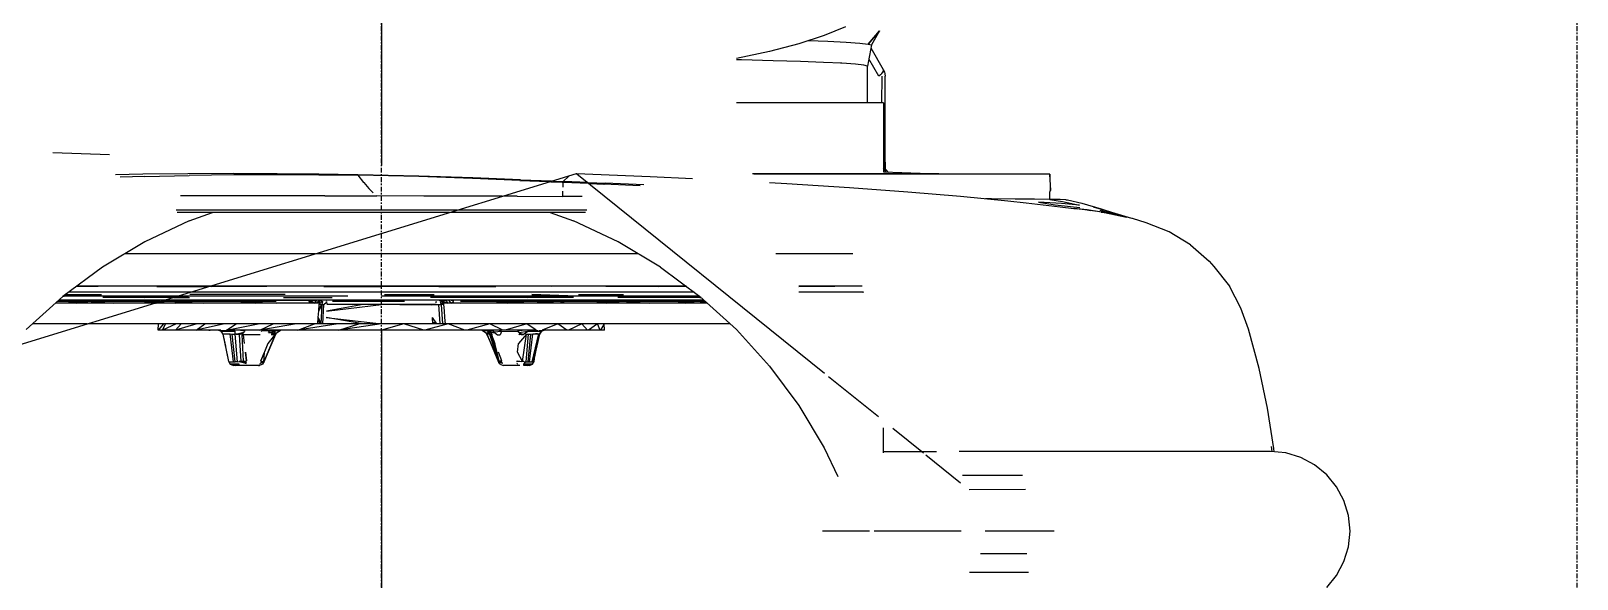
# Model space of a CAD drawing. Header units: millimetres. Extents: x -57554 to 16546, y 2142 to 98430.
# Drawn here: x -45889 to -44920, y 23319 to 23663 of the extents above; entities that cross this region are included whole.
import ezdxf

# ---------------------------------------------------------------- set-up
doc = ezdxf.new("R2010")
doc.units = ezdxf.units.MM
doc.linetypes.add('DXK_LINE_DOT3', pattern=[5.9187, 2.979, -0.9799, 0.9799, -0.9799])

msp = doc.modelspace()

# ---------------------------------------------------------------- linework, layer by layer
at = {"color": 1, "linetype": 'DXK_LINE_DOT3'}
for p, q in [((-45669.52, 20224.55), (-45669.52, 32724.55)), ((-44919.52, 20224.55), (-44919.52, 32724.55))]:
    msp.add_line(p, q, dxfattribs=at)
at = {"color": 2, "linetype": 'Continuous'}
for p, q in [((-45669.52, 23668.3), (-45669.52, 23578.9)), ((-45378.49, 23665.99), (-45391.71, 23660.54)), ((-45407.6, 23655.37), (-45426.02, 23650.52)), ((-45391.71, 23660.54), (-45407.6, 23655.37)), ((-45401.52, 23657.34), (-45389.5, 23656.89)), ((-45389.5, 23656.89), (-45377.95, 23656.33)), ((-45377.95, 23656.33), (-45369.47, 23655.75)), ((-45369.47, 23655.75), (-45364.15, 23655.17)), ((-45362.03, 23654.6), (-45364.58, 23641.37)), ((-45357.01, 23663.41), (-45364.15, 23655.17)), ((-45364.15, 23655.17), (-45357.02, 23663.41)), ((-45364.15, 23655.17), (-45362.03, 23654.6)), ((-45357.02, 23663.39), (-45362.03, 23654.6)), ((-45426.02, 23650.52), (-45446.78, 23646.05)), ((-45443.6, 23645.21), (-45446.78, 23645.27)), ((-45423.88, 23644.72), (-45443.6, 23645.21)), ((-45357.52, 23635.09), (-45363.72, 23645.83)), ((-45354.59, 23639.09), (-45362.41, 23652.63)), ((-45406.72, 23644.21), (-45423.88, 23644.72)), ((-45392.28, 23643.66), (-45406.72, 23644.21)), ((-45380.74, 23643.1), (-45392.28, 23643.66)), ((-45380.74, 23643.1), (-45381.5, 23643.14)), ((-45372.22, 23642.53), (-45380.74, 23643.1)), ((-45366.81, 23641.95), (-45372.22, 23642.53)), ((-45366.81, 23641.95), (-45367.04, 23641.97)), ((-45364.58, 23641.37), (-45366.81, 23641.95)), ((-45364.56, 23618.3), (-45364.58, 23641.37)), ((-45356.51, 23635.92), (-45357.52, 23635.09)), ((-45356.51, 23635.92), (-45355.69, 23636.71)), ((-45355.69, 23636.71), (-45355.06, 23637.45)), ((-45355.06, 23637.45), (-45354.66, 23638.11)), ((-45354.97, 23637.61), (-45355.06, 23637.45)), ((-45354.66, 23638.11), (-45354.97, 23637.61)), ((-45354.66, 23638.11), (-45354.5, 23638.66)), ((-45354.59, 23639.09), (-45354, 23637.83)), ((-45354.32, 23638.58), (-45354.59, 23639.09)), ((-45354.5, 23638.66), (-45354.59, 23639.09)), ((-45354.32, 23638.58), (-45354, 23637.83)), ((-45354, 23637.83), (-45354.32, 23638.58)), ((-45354, 23637.83), (-45353.64, 23636.48)), ((-45353.64, 23636.48), (-45353.52, 23635.09)), ((-45355.68, 23618.3), (-45355.39, 23635.09)), ((-45353.52, 23577.23), (-45353.52, 23635.09)), ((-45354.52, 23618.3), (-45446.78, 23618.3)), ((-45354.52, 23618.3), (-45354.52, 23574.97)), ((-45875.59, 23587.18), (-45840.16, 23585.86)), ((-45354.52, 23577.34), (-45354, 23577.3)), ((-45354, 23577.3), (-45354.52, 23577.34)), ((-45353.09, 23574.93), (-45354.52, 23577.22)), ((-45353.64, 23577.26), (-45354, 23577.3)), ((-45351.71, 23574.88), (-45353.64, 23577.26)), ((-45353.64, 23577.26), (-45353.52, 23577.23)), ((-45353.52, 23581.16), (-45353.52, 23580.86)), ((-45353.52, 23580.86), (-45353.52, 23580.55)), ((-45353.52, 23580.55), (-45353.52, 23577.23)), ((-45946.18, 23451.19), (-45547.17, 23574.05)), ((-45819.09, 23573.49), (-45836.35, 23573.2)), ((-45817.81, 23572.15), (-45833.28, 23571.7)), ((-45790.92, 23573.78), (-45819.09, 23573.49)), ((-45817.81, 23572.15), (-45790.07, 23572.73)), ((-45762.58, 23573.85), (-45790.92, 23573.78)), ((-45762.05, 23573.06), (-45790.07, 23572.73)), ((-45734.98, 23573.75), (-45762.58, 23573.85)), ((-45734.69, 23573.17), (-45762.05, 23573.06)), ((-45708.83, 23573.52), (-45734.98, 23573.75)), ((-45708.72, 23573.1), (-45734.69, 23573.17)), ((-45684.21, 23573.13), (-45708.83, 23573.52)), ((-45708.72, 23573.1), (-45684.18, 23572.8)), ((-45646.06, 23572.24), (-45684.21, 23573.13)), ((-45646.13, 23571.97), (-45684.18, 23572.8)), ((-45680.56, 23568.26), (-45684.18, 23572.8)), ((-45680.61, 23568.32), (-45680.56, 23568.26)), ((-45680.56, 23568.26), (-45677.39, 23564.58)), ((-45612.45, 23570.86), (-45646.13, 23571.97)), ((-45612.25, 23571.17), (-45646.06, 23572.24)), ((-45582.67, 23569.64), (-45612.45, 23570.86)), ((-45582.29, 23570.04), (-45612.25, 23571.17)), ((-45612.25, 23571.17), (-45587.04, 23570.22)), ((-45582.67, 23569.64), (-45564.12, 23568.83)), ((-45582.29, 23570.04), (-45562.74, 23569.25)), ((-45563.25, 23568.79), (-45556.15, 23568.48)), ((-45561.86, 23569.22), (-45555.53, 23568.96)), ((-45555.95, 23568.62), (-45556.15, 23568.48)), ((-45556.15, 23568.48), (-45555.88, 23568.46)), ((-45555.74, 23568.78), (-45555.95, 23568.62)), ((-45539.35, 23567.74), (-45555.88, 23568.46)), ((-45555.54, 23568.6), (-45555.75, 23568.46)), ((-45555.75, 23568.46), (-45555.71, 23565.39)), ((-45555.53, 23568.96), (-45555.74, 23568.78)), ((-45555.54, 23568.6), (-45555.34, 23568.77)), ((-45539.42, 23567.8), (-45555.54, 23568.6)), ((-45555.54, 23568.6), (-45539.43, 23567.81)), ((-45555.53, 23568.96), (-45551.91, 23572.27)), ((-45555.15, 23568.94), (-45555.53, 23568.96)), ((-45555.34, 23568.77), (-45555.15, 23568.94)), ((-45540.09, 23568.34), (-45555.15, 23568.94)), ((-45547.17, 23574.05), (-45547, 23573.91)), ((-45547.17, 23574.05), (-45500.98, 23572.09)), ((-45546.89, 23573.82), (-45391.68, 23448.73)), ((-45539.71, 23568.32), (-45529.15, 23567.9)), ((-45539.05, 23567.79), (-45529.88, 23567.34)), ((-45529.98, 23567.33), (-45539.04, 23567.78)), ((-45538.96, 23567.73), (-45529.98, 23567.33)), ((-45507.23, 23566.31), (-45529.98, 23567.33)), ((-45504.89, 23566.9), (-45529.15, 23567.9)), ((-45500.98, 23572.09), (-45474.34, 23570.83)), ((-45319.79, 23573.76), (-45436.66, 23573.76)), ((-45250.23, 23573.55), (-45436.01, 23573.55)), ((-45426.02, 23568.33), (-45415.15, 23567.74)), ((-45415.15, 23567.74), (-45375.83, 23565.21)), ((-45354.52, 23574.98), (-45320.13, 23573.78)), ((-45351.77, 23574.95), (-45351.52, 23574.87)), ((-45319.79, 23573.55), (-45319.79, 23573.75)), ((-45249.58, 23563.26), (-45250.23, 23573.55)), ((-45250.23, 23573.55), (-45250.05, 23563.13)), ((-45769.63, 23559.98), (-45795.48, 23559.99)), ((-45737.55, 23559.95), (-45769.63, 23559.98)), ((-45705.09, 23559.9), (-45737.55, 23559.95)), ((-45705.09, 23559.9), (-45672.39, 23559.84)), ((-45674.67, 23561.77), (-45677.39, 23564.58)), ((-45642.87, 23559.79), (-45672.39, 23559.84)), ((-45613.49, 23559.73), (-45642.87, 23559.79)), ((-45593.79, 23559.69), (-45613.49, 23559.73)), ((-45584.37, 23559.67), (-45592.85, 23559.69)), ((-45584.37, 23559.67), (-45555.65, 23559.6)), ((-45555.66, 23560.97), (-45555.68, 23562.9)), ((-45555.65, 23559.6), (-45555.66, 23560.97)), ((-45543.52, 23559.56), (-45555.65, 23559.6)), ((-45375.83, 23565.21), (-45339.41, 23562.49)), ((-45339.41, 23562.49), (-45306.23, 23559.65)), ((-45306.23, 23559.65), (-45276.59, 23556.74)), ((-45286.8, 23558.08), (-45290.51, 23558.11)), ((-45271.97, 23557.95), (-45286.8, 23558.08)), ((-45259.81, 23557.82), (-45271.97, 23557.95)), ((-45250.43, 23557.7), (-45259.81, 23557.82)), ((-45243.85, 23557.58), (-45250.43, 23557.7)), ((-45250.22, 23557.7), (-45250.21, 23560.14)), ((-45250.21, 23560.6), (-45250.2, 23561.05)), ((-45250.21, 23560.14), (-45250.21, 23560.6)), ((-45250.2, 23561.05), (-45250.19, 23561.49)), ((-45250.19, 23561.49), (-45250.18, 23561.88)), ((-45250.18, 23561.88), (-45250.16, 23562.24)), ((-45250.18, 23557.7), (-45242.34, 23556.37)), ((-45250.16, 23562.24), (-45250.14, 23562.53)), ((-45250.16, 23562.23), (-45250.14, 23562.53)), ((-45250.14, 23562.53), (-45250.12, 23562.78)), ((-45250.12, 23562.78), (-45250.1, 23562.97)), ((-45250.1, 23562.97), (-45250.05, 23563.13)), ((-45250.05, 23563.13), (-45249.58, 23563.26)), ((-45240.12, 23557.46), (-45243.85, 23557.58)), ((-45621.96, 23551.02), (-45798.31, 23551.02)), ((-45626.72, 23549.55), (-45797.56, 23549.55)), ((-45790.06, 23544.32), (-45775.44, 23549.55)), ((-45541.47, 23549.55), (-45625.82, 23549.55)), ((-45540.73, 23551.02), (-45621.06, 23551.02)), ((-45563.6, 23549.55), (-45548.97, 23544.32)), ((-45276.59, 23556.74), (-45265.14, 23555.52)), ((-45265.14, 23555.52), (-45243.81, 23553.14)), ((-45243.01, 23555.1), (-45257.3, 23555.98)), ((-45257.3, 23555.98), (-45246.81, 23554.2)), ((-45246.81, 23554.2), (-45231.37, 23552.72)), ((-45243.81, 23553.14), (-45235.09, 23552.04)), ((-45231.54, 23554.09), (-45243.01, 23555.1)), ((-45242.34, 23556.37), (-45231.54, 23554.09)), ((-45240.12, 23557.46), (-45239.22, 23557.35)), ((-45240.09, 23557.45), (-45239.22, 23557.35)), ((-45239.22, 23557.35), (-45230.19, 23555.27)), ((-45226.91, 23551.05), (-45235.25, 23552.06)), ((-45224.85, 23550.74), (-45235.09, 23552.04)), ((-45224.85, 23550.74), (-45235.03, 23552.04)), ((-45235.03, 23552.04), (-45232.77, 23551.75)), ((-45230.19, 23555.27), (-45217.98, 23551.83)), ((-45226.91, 23551.05), (-45224.85, 23550.74)), ((-45217.79, 23549.72), (-45226.91, 23551.05)), ((-45215.99, 23549.38), (-45224.85, 23550.74)), ((-45223.1, 23552.96), (-45209.42, 23549.09)), ((-45218.8, 23551), (-45204.59, 23547.17)), ((-45218.06, 23549.76), (-45217.79, 23549.72)), ((-45217.98, 23551.83), (-45210.36, 23549.36)), ((-45217.79, 23549.72), (-45215.99, 23549.38)), ((-45216.25, 23549.42), (-45215.99, 23549.38)), ((-45215.99, 23549.38), (-45204.22, 23547.1)), ((-45215.99, 23549.38), (-45202.07, 23546.62)), ((-45209.42, 23549.09), (-45199.01, 23545.86)), ((-45790.06, 23544.32), (-45818.01, 23531.1)), ((-45521.03, 23531.1), (-45548.97, 23544.32)), ((-45204.59, 23547.17), (-45203.44, 23546.95)), ((-45204.22, 23547.1), (-45203.44, 23546.95)), ((-45203.44, 23546.95), (-45202.07, 23546.62)), ((-45198.31, 23545.69), (-45202.07, 23546.62)), ((-45189.75, 23543.08), (-45198.31, 23545.69)), ((-45175.31, 23537.26), (-45189.75, 23543.08)), ((-45818.01, 23531.1), (-45844.52, 23515.21)), ((-45494.51, 23515.21), (-45521.03, 23531.1)), ((-45162.09, 23529.11), (-45175.31, 23537.26)), ((-45162.09, 23529.11), (-45150.38, 23518.95)), ((-45711.16, 23523.55), (-45830.6, 23523.55)), ((-45508.43, 23523.55), (-45710.4, 23523.55)), ((-45373.88, 23523.55), (-45422.04, 23523.55)), ((-45150.38, 23518.95), (-45147.29, 23515.69)), ((-45844.52, 23515.21), (-45869.35, 23496.8)), ((-45494.51, 23515.21), (-45469.68, 23496.8)), ((-45147.29, 23515.69), (-45137.6, 23503.27)), ((-45789.1, 23499.55), (-45865.63, 23499.55)), ((-45860.76, 23503.17), (-45847.28, 23503.36)), ((-45776.75, 23503.36), (-45860.51, 23503.36)), ((-45810.39, 23502.98), (-45805.35, 23503.36)), ((-45776.76, 23503.35), (-45810.39, 23502.98)), ((-45810.39, 23502.98), (-45777.98, 23502.98)), ((-45473.4, 23499.55), (-45788.48, 23499.55)), ((-45741.33, 23502.98), (-45777.34, 23502.98)), ((-45741.37, 23503.36), (-45776.38, 23502.98)), ((-45776.38, 23502.98), (-45761.28, 23503.36)), ((-45478.53, 23503.36), (-45776.11, 23503.36)), ((-45715.76, 23503.36), (-45741.33, 23502.98)), ((-45705.6, 23502.98), (-45715.76, 23503.36)), ((-45705.65, 23503.36), (-45669.52, 23502.98)), ((-45705.6, 23502.98), (-45669.52, 23502.98)), ((-45669.52, 23503.36), (-45633.44, 23502.98)), ((-45597.66, 23503.36), (-45633.44, 23502.98)), ((-45633.44, 23502.98), (-45623.27, 23503.36)), ((-45633.44, 23502.98), (-45597.7, 23502.98)), ((-45577.75, 23503.36), (-45597.7, 23502.98)), ((-45562.66, 23502.98), (-45577.75, 23503.36)), ((-45533.68, 23503.36), (-45562.66, 23502.98)), ((-45528.64, 23502.98), (-45533.68, 23503.36)), ((-45478.02, 23502.98), (-45528.64, 23502.98)), ((-45495.99, 23502.98), (-45478.31, 23503.19)), ((-45368, 23503.36), (-45407.6, 23503.36)), ((-45407.6, 23503), (-45385.2, 23503.36)), ((-45367.2, 23499.55), (-45407.6, 23499.55)), ((-45367.55, 23499.55), (-45367.2, 23499.55)), ((-45130.44, 23489.49), (-45137.6, 23503.27)), ((-45869.35, 23496.8), (-45892.26, 23476.04)), ((-45811.84, 23492.55), (-45874.03, 23492.55)), ((-45808.19, 23493.67), (-45872.8, 23493.67)), ((-45805.34, 23494.55), (-45871.83, 23494.55)), ((-45797.22, 23497.05), (-45869.01, 23497.05)), ((-45868.98, 23497.07), (-45868.56, 23497.05)), ((-45867.69, 23498.03), (-45845.02, 23498.03)), ((-45850.53, 23492.55), (-45865.75, 23493.67)), ((-45865.75, 23493.67), (-45860.48, 23492.55)), ((-45851.56, 23493.67), (-45837.46, 23492.55)), ((-45800.4, 23496.08), (-45844.33, 23496.08)), ((-45818.09, 23493.67), (-45809.74, 23493.2)), ((-45818.09, 23493.67), (-45811.48, 23492.66)), ((-45817.84, 23496.08), (-45798.11, 23496.78)), ((-45708.33, 23492.55), (-45811.25, 23492.55)), ((-45811.09, 23492.6), (-45810.75, 23492.55)), ((-45809.24, 23493.17), (-45798.39, 23492.55)), ((-45735.52, 23493.67), (-45807.6, 23493.67)), ((-45669.52, 23494.55), (-45804.74, 23494.55)), ((-45799.79, 23496.08), (-45789.92, 23496.08)), ((-45799.12, 23493.67), (-45780.93, 23492.55)), ((-45797.42, 23496.8), (-45790.43, 23497.05)), ((-45690.67, 23497.05), (-45796.61, 23497.05)), ((-45729.84, 23498.03), (-45789.74, 23498.03)), ((-45757.63, 23493.67), (-45735.15, 23492.55)), ((-45757.63, 23493.67), (-45748.65, 23492.55)), ((-45735.93, 23494.55), (-45715.04, 23494.49)), ((-45730.89, 23496.08), (-45700.34, 23496.08)), ((-45714.93, 23494.3), (-45711.66, 23494.55)), ((-45714.74, 23493.6), (-45714.93, 23494.3)), ((-45714.74, 23493.6), (-45714.76, 23493.67)), ((-45714.74, 23493.6), (-45710.05, 23494.55)), ((-45711.66, 23494.55), (-45714.74, 23493.6)), ((-45711.32, 23492.55), (-45714.74, 23493.6)), ((-45714.74, 23493.6), (-45714.67, 23493.11)), ((-45714.67, 23493.11), (-45714.62, 23492.55)), ((-45712.36, 23492.55), (-45714.67, 23493.11)), ((-45714.67, 23493.11), (-45711.32, 23492.55)), ((-45711.32, 23492.55), (-45710.05, 23494.55)), ((-45708.5, 23494.55), (-45710.32, 23492.55)), ((-45708.36, 23493.6), (-45710.32, 23492.55)), ((-45707.21, 23491.77), (-45708.82, 23487.69)), ((-45708.82, 23487.69), (-45706.71, 23491.77)), ((-45708.82, 23487.69), (-45708.51, 23491.76)), ((-45708.76, 23492.55), (-45708.22, 23493.7)), ((-45708.36, 23493.6), (-45708.76, 23492.55)), ((-45708.51, 23491.76), (-45708.48, 23492.03)), ((-45707.45, 23494.3), (-45708.5, 23494.55)), ((-45708.48, 23492.03), (-45708.42, 23492.3)), ((-45707.21, 23491.77), (-45708.48, 23492.03)), ((-45708.48, 23492.03), (-45706.9, 23491.77)), ((-45708.42, 23492.3), (-45708.33, 23492.55)), ((-45707.45, 23494.3), (-45708.36, 23493.6)), ((-45708.33, 23492.55), (-45706.48, 23493.73)), ((-45707.45, 23494.3), (-45706.48, 23493.73)), ((-45707.21, 23491.77), (-45705.56, 23491.75)), ((-45707.2, 23479.55), (-45706.71, 23491.77)), ((-45706.48, 23493.73), (-45706.9, 23491.77)), ((-45706.3, 23479.55), (-45705.56, 23491.75)), ((-45705.56, 23491.75), (-45703.86, 23493.14)), ((-45704.02, 23494.18), (-45704.07, 23494.34)), ((-45680.98, 23491.71), (-45703.96, 23487.66)), ((-45703.96, 23487.66), (-45669.52, 23491.71)), ((-45703.93, 23493.73), (-45703.92, 23493.67)), ((-45703.89, 23493.45), (-45703.93, 23493.73)), ((-45703.92, 23493.67), (-45703.89, 23493.45)), ((-45703.86, 23493.14), (-45703.89, 23493.45)), ((-45703.86, 23493.14), (-45703.81, 23492.46)), ((-45703.83, 23492.81), (-45703.86, 23493.14)), ((-45703.81, 23492.46), (-45703.83, 23492.81)), ((-45635.25, 23491.71), (-45703.79, 23491.71)), ((-45654.96, 23493.67), (-45700.16, 23493.67)), ((-45470.03, 23497.05), (-45669.49, 23497.05)), ((-45467.21, 23494.55), (-45669.49, 23494.55)), ((-45667.62, 23498.03), (-45636.39, 23498.03)), ((-45658.06, 23491.71), (-45637.8, 23491.59)), ((-45549.07, 23496.08), (-45638.65, 23496.08)), ((-45637.8, 23491.59), (-45635.25, 23491.71)), ((-45635.25, 23491.71), (-45633.47, 23491.75)), ((-45635.21, 23492.81), (-45635.18, 23493.14)), ((-45635.15, 23493.45), (-45635.11, 23493.73)), ((-45635.11, 23493.67), (-45635.15, 23493.45)), ((-45635.11, 23493.73), (-45635.11, 23493.67)), ((-45634.91, 23494.46), (-45635.02, 23494.18)), ((-45634.96, 23494.34), (-45635.02, 23494.18)), ((-45634.91, 23494.46), (-45634.96, 23494.34)), ((-45633.94, 23494.55), (-45634.91, 23494.46)), ((-45633.47, 23491.75), (-45631.83, 23491.77)), ((-45632.74, 23479.55), (-45633.47, 23491.75)), ((-45630.81, 23493.7), (-45633.19, 23494.55)), ((-45633.19, 23494.55), (-45631.59, 23494.3)), ((-45630.68, 23493.6), (-45632.55, 23493.73)), ((-45632.13, 23491.77), (-45632.55, 23493.73)), ((-45632.13, 23491.77), (-45630.68, 23493.6)), ((-45632.13, 23491.77), (-45630.7, 23492.55)), ((-45630.55, 23492.03), (-45632.13, 23491.77)), ((-45632.13, 23491.77), (-45631.83, 23491.77)), ((-45631.83, 23491.77), (-45630.55, 23492.03)), ((-45630.93, 23479.55), (-45631.83, 23491.77)), ((-45631.59, 23494.3), (-45628.98, 23494.55)), ((-45630.68, 23493.6), (-45631.59, 23494.3)), ((-45630.7, 23492.55), (-45630.68, 23493.6)), ((-45465, 23492.55), (-45630.7, 23492.55)), ((-45630.7, 23492.55), (-45630.62, 23492.3)), ((-45627.87, 23492.55), (-45630.68, 23493.6)), ((-45630.68, 23493.6), (-45627.76, 23492.55)), ((-45630.62, 23492.3), (-45630.55, 23492.03)), ((-45630.55, 23492.03), (-45630.52, 23491.76)), ((-45630.52, 23491.76), (-45630.21, 23487.69)), ((-45627.76, 23492.55), (-45628.98, 23494.55)), ((-45624.2, 23494), (-45627.44, 23494.55)), ((-45627.44, 23494.55), (-45625.93, 23492.55)), ((-45625.93, 23492.55), (-45624.29, 23493.6)), ((-45624.36, 23493.11), (-45620.04, 23492.55)), ((-45624.29, 23493.6), (-45624.2, 23494)), ((-45624.29, 23493.6), (-45624.27, 23493.67)), ((-45624.27, 23493.67), (-45624.2, 23494)), ((-45466.24, 23493.67), (-45619.82, 23493.67)), ((-45575.86, 23492.55), (-45597.23, 23493.67)), ((-45597.23, 23493.67), (-45590.39, 23492.55)), ((-45548.56, 23497.05), (-45578.15, 23496.08)), ((-45578.15, 23496.08), (-45565.63, 23497.05)), ((-45558.11, 23492.55), (-45575.32, 23493.67)), ((-45546.85, 23497.05), (-45575.18, 23498.03)), ((-45575.18, 23498.03), (-45565.63, 23497.05)), ((-45554.33, 23493.67), (-45558.11, 23492.55)), ((-45545.79, 23498.03), (-45517.59, 23498.03)), ((-45516.74, 23492.55), (-45534.45, 23493.67)), ((-45534.45, 23493.67), (-45528.28, 23492.55)), ((-45468.89, 23496.08), (-45521.15, 23496.08)), ((-45515.86, 23493.67), (-45501.57, 23492.55)), ((-45470.77, 23492.55), (-45483.3, 23493.67)), ((-45483.3, 23493.67), (-45478.56, 23492.55)), ((-45469.86, 23496.08), (-45468.96, 23496.14)), ((-45468.93, 23496.11), (-45469.86, 23496.08)), ((-45469.68, 23496.8), (-45446.78, 23476.04)), ((-45469.64, 23493.67), (-45465.75, 23493.23)), ((-45709.41, 23479.55), (-45709.12, 23483.62)), ((-45709.12, 23483.62), (-45708.82, 23487.69)), ((-45708.1, 23479.55), (-45709.12, 23483.62)), ((-45709.12, 23483.62), (-45707.2, 23479.55)), ((-45681.15, 23479.55), (-45704.13, 23483.61)), ((-45704.13, 23483.61), (-45669.52, 23479.55)), ((-45634.74, 23479.55), (-45637.49, 23483.57)), ((-45637.33, 23479.55), (-45637.49, 23483.57)), ((-45637.48, 23483.31), (-45637.32, 23483.33)), ((-45637.47, 23483.16), (-45637.23, 23483.2)), ((-45635.24, 23480.29), (-45637.36, 23480.29)), ((-45630.21, 23487.69), (-45629.91, 23483.62)), ((-45629.91, 23483.62), (-45629.62, 23479.55)), ((-45125.71, 23476.36), (-45130.44, 23489.49)), ((-45854.06, 23479.55), (-45888.38, 23479.55)), ((-45450.66, 23479.55), (-45853.54, 23479.55)), ((-45806.25, 23479.55), (-45809.52, 23475.55)), ((-45809.52, 23475.55), (-45809.34, 23479.55)), ((-45770.29, 23475.55), (-45809.52, 23475.55)), ((-45798.28, 23479.55), (-45806.77, 23475.55)), ((-45806.77, 23475.55), (-45805.05, 23479.55)), ((-45785.38, 23479.55), (-45798.76, 23475.55)), ((-45798.76, 23475.55), (-45795.21, 23479.55)), ((-45768.03, 23479.55), (-45785.79, 23475.55)), ((-45785.79, 23475.55), (-45780.23, 23479.55)), ((-45777.71, 23475.55), (-45776.98, 23475.55)), ((-45771.66, 23475.55), (-45769.97, 23475)), ((-45770.29, 23475.55), (-45769.12, 23475.54)), ((-45769.97, 23475), (-45769.47, 23475.08)), ((-45768.77, 23473.16), (-45769.97, 23475)), ((-45769.47, 23475.08), (-45767.61, 23475.11)), ((-45769.12, 23475.54), (-45768.51, 23475.54)), ((-45768.77, 23473.16), (-45768.64, 23473.22)), ((-45768.71, 23473.19), (-45768.77, 23473.16)), ((-45768.77, 23473.16), (-45768.7, 23473.13)), ((-45768.76, 23473.15), (-45768.7, 23473.13)), ((-45767.17, 23465.57), (-45768.76, 23473.13)), ((-45768.71, 23473.19), (-45768.64, 23473.22)), ((-45765.19, 23455.92), (-45768.71, 23473.19)), ((-45768.64, 23473.22), (-45768.21, 23473.28)), ((-45768.51, 23475.54), (-45767.9, 23475.54)), ((-45768.21, 23473.28), (-45767.53, 23473.31)), ((-45767.9, 23475.54), (-45766.7, 23475.55)), ((-45767.61, 23475.11), (-45764.71, 23475.08)), ((-45767.53, 23473.31), (-45766.66, 23473.33)), ((-45767.53, 23473.31), (-45766.67, 23473.33)), ((-45766.7, 23475.55), (-45746.9, 23479.55)), ((-45766.7, 23475.55), (-45760.71, 23479.55)), ((-45572.34, 23475.55), (-45766.7, 23475.55)), ((-45766.66, 23473.33), (-45766.12, 23473.32)), ((-45766.66, 23473.33), (-45765.65, 23473.32)), ((-45766.12, 23473.32), (-45765.65, 23473.32)), ((-45765.65, 23473.32), (-45764.44, 23473.28)), ((-45764.71, 23475.08), (-45761.32, 23475)), ((-45762.37, 23455.79), (-45764.44, 23473.28)), ((-45764.44, 23473.28), (-45763.05, 23473.22)), ((-45761.26, 23455.82), (-45763.05, 23473.22)), ((-45763.05, 23473.22), (-45761.54, 23473.15)), ((-45760.6, 23473.1), (-45761.54, 23473.15)), ((-45761.54, 23473.15), (-45760.05, 23455.88)), ((-45761.54, 23473.15), (-45761.34, 23473.14)), ((-45761.34, 23473.14), (-45761.32, 23475)), ((-45761.34, 23473.14), (-45755.73, 23474.14)), ((-45760, 23473.07), (-45761.34, 23473.14)), ((-45760.6, 23473.1), (-45760, 23473.07)), ((-45755.73, 23474.14), (-45760, 23473.07)), ((-45760, 23473.07), (-45758.51, 23472.98)), ((-45758.51, 23472.98), (-45755.73, 23474.14)), ((-45757.52, 23456.05), (-45758.51, 23472.98)), ((-45757.88, 23475.55), (-45754.96, 23475.18)), ((-45757.17, 23472.86), (-45755.73, 23474.14)), ((-45756.04, 23472.73), (-45757.17, 23472.86)), ((-45757.17, 23472.86), (-45756.3, 23456.16)), ((-45756.05, 23472.71), (-45756.01, 23473.09)), ((-45745.6, 23472.71), (-45756.05, 23472.71)), ((-45756.04, 23472.73), (-45756.01, 23473.09)), ((-45755.38, 23467.29), (-45756, 23472.72)), ((-45755.38, 23467.29), (-45756, 23472.71)), ((-45755.73, 23474.14), (-45755.57, 23474.45)), ((-45755.57, 23474.45), (-45755.39, 23474.73)), ((-45755.57, 23474.45), (-45755.39, 23474.72)), ((-45755.39, 23474.73), (-45755.18, 23474.97)), ((-45755.38, 23474.73), (-45755.18, 23474.97)), ((-45722.82, 23479.55), (-45745.71, 23475.55)), ((-45745.71, 23475.55), (-45737.46, 23479.55)), ((-45744.94, 23474.73), (-45744.73, 23474.97)), ((-45744.94, 23474.73), (-45744.73, 23474.97)), ((-45739.76, 23475.11), (-45744.51, 23475.18)), ((-45743.25, 23455.55), (-45735.65, 23473.56)), ((-45743.24, 23455.32), (-45735.7, 23473.2)), ((-45735.65, 23473.56), (-45740.69, 23467.31)), ((-45740.42, 23474.1), (-45739.76, 23475.11)), ((-45740.42, 23474.1), (-45740.16, 23474.49)), ((-45740.42, 23474.1), (-45738.19, 23474.1)), ((-45740.16, 23474.49), (-45739.76, 23475.11)), ((-45737.51, 23475.11), (-45739.76, 23475.11)), ((-45738.19, 23474.1), (-45738.49, 23472.76)), ((-45738.49, 23472.76), (-45737.14, 23473.03)), ((-45738, 23472.91), (-45738.49, 23472.76)), ((-45738.48, 23472.8), (-45738, 23472.91)), ((-45738.2, 23474.04), (-45736.89, 23474.04)), ((-45738.19, 23474.1), (-45737.51, 23475.11)), ((-45737.57, 23473), (-45738, 23472.91)), ((-45737.75, 23468.51), (-45735.51, 23473.65)), ((-45737.72, 23474.8), (-45735.47, 23475.55)), ((-45735.47, 23475.55), (-45737.62, 23474.94)), ((-45737.19, 23473.09), (-45737.57, 23473)), ((-45737.14, 23473.03), (-45737.57, 23473)), ((-45737.51, 23475.11), (-45736.64, 23475.55)), ((-45736.89, 23474.04), (-45737.26, 23473.07)), ((-45737.14, 23473.03), (-45737.19, 23473.09)), ((-45736.69, 23474.32), (-45737.14, 23473.03)), ((-45737.14, 23473.03), (-45736.35, 23473.26)), ((-45736.89, 23474.04), (-45736.78, 23474.04)), ((-45736.79, 23474.02), (-45736.89, 23474.04)), ((-45736.89, 23474.04), (-45736.78, 23474.04)), ((-45735.79, 23475.23), (-45736.69, 23474.32)), ((-45736.35, 23473.26), (-45736.69, 23474.32)), ((-45736.69, 23474.32), (-45735.47, 23473.75)), ((-45735.47, 23473.75), (-45736.35, 23473.26)), ((-45736.35, 23473.26), (-45735.8, 23473.47)), ((-45735.8, 23473.47), (-45735.51, 23473.65)), ((-45735.8, 23473.47), (-45735.65, 23473.56)), ((-45734.65, 23475.55), (-45735.79, 23475.23)), ((-45735.79, 23475.23), (-45732.87, 23475.55)), ((-45735.51, 23473.65), (-45735.65, 23473.56)), ((-45735.6, 23473.67), (-45735.51, 23473.65)), ((-45735.51, 23473.65), (-45735.47, 23473.75)), ((-45735.51, 23473.65), (-45735.47, 23473.75)), ((-45735.47, 23475.55), (-45735.49, 23475.31)), ((-45735.47, 23473.75), (-45732.73, 23475.55)), ((-45735.46, 23475.32), (-45735.47, 23475.55)), ((-45696.69, 23479.55), (-45721.92, 23475.55)), ((-45721.92, 23475.55), (-45711.43, 23479.55)), ((-45669.52, 23479.55), (-45696.21, 23475.55)), ((-45696.21, 23475.55), (-45683.68, 23479.55)), ((-45598.61, 23475.55), (-45694.39, 23475.55)), ((-45655.35, 23479.55), (-45669.52, 23475.55)), ((-45669.52, 23475.55), (-45669.52, 23164.54)), ((-45642.83, 23475.55), (-45655.35, 23479.55)), ((-45627.61, 23479.55), (-45642.22, 23475.55)), ((-45617.12, 23475.55), (-45627.61, 23479.55)), ((-45601.57, 23479.55), (-45615.99, 23475.55)), ((-45606.3, 23475.55), (-45603.55, 23473.72)), ((-45606.15, 23475.55), (-45603.24, 23475.23)), ((-45603.24, 23475.23), (-45604.38, 23475.55)), ((-45601.43, 23474.98), (-45603.55, 23475.55)), ((-45603.55, 23475.55), (-45601.41, 23474.94)), ((-45603.55, 23475.55), (-45601.3, 23474.78)), ((-45600.91, 23474.03), (-45603.55, 23475.55)), ((-45603.55, 23473.72), (-45602.35, 23474.32)), ((-45603.53, 23473.64), (-45603.55, 23473.72)), ((-45603.55, 23473.72), (-45603.53, 23473.64)), ((-45603.53, 23473.64), (-45602.35, 23474.32)), ((-45601.59, 23469.25), (-45603.53, 23473.64)), ((-45603.38, 23473.56), (-45603.53, 23473.64)), ((-45603.53, 23473.64), (-45603.25, 23473.49)), ((-45595.85, 23455.43), (-45603.38, 23473.56)), ((-45603.25, 23473.49), (-45603.38, 23473.56)), ((-45595.78, 23455.55), (-45603.38, 23473.56)), ((-45603.25, 23473.49), (-45602.35, 23474.32)), ((-45603.25, 23473.49), (-45602.7, 23473.31)), ((-45602.35, 23474.32), (-45603.24, 23475.23)), ((-45601.08, 23468.03), (-45603.09, 23472.64)), ((-45601.9, 23473.1), (-45602.7, 23473.31)), ((-45602.7, 23473.31), (-45601.91, 23473.1)), ((-45601.52, 23475.11), (-45602.39, 23475.55)), ((-45601.91, 23473.1), (-45602.35, 23474.32)), ((-45602.25, 23474.04), (-45601.75, 23474.05)), ((-45602.15, 23474.04), (-45602.25, 23474.04)), ((-45602.24, 23474.03), (-45602.15, 23474.04)), ((-45602.15, 23474.04), (-45601.75, 23474.05)), ((-45600.81, 23473.97), (-45602.15, 23474.04)), ((-45602.15, 23474.04), (-45601.73, 23473.08)), ((-45601.45, 23473), (-45601.92, 23473.13)), ((-45601.84, 23473.09), (-45601.9, 23473.1)), ((-45601.45, 23473), (-45601.84, 23473.09)), ((-45601.75, 23474.05), (-45600.91, 23474.03)), ((-45601.73, 23474.05), (-45600.91, 23474.03)), ((-45593.33, 23475.55), (-45601.57, 23479.55)), ((-45601.52, 23475.11), (-45600.84, 23474.1)), ((-45599.28, 23475.11), (-45601.52, 23475.11)), ((-45601.45, 23473), (-45601.01, 23472.9)), ((-45595.78, 23455.55), (-45601.45, 23473)), ((-45601.01, 23472.9), (-45595.78, 23455.55)), ((-45600.56, 23472.8), (-45601.01, 23472.9)), ((-45601.01, 23472.9), (-45595.73, 23455.63)), ((-45600.82, 23474.02), (-45600.91, 23474.03)), ((-45600.84, 23474.1), (-45600.55, 23472.76)), ((-45600.84, 23474.1), (-45598.61, 23474.1)), ((-45600.55, 23472.76), (-45599.78, 23472.77)), ((-45598.31, 23467.34), (-45600.51, 23472.79)), ((-45599.78, 23472.77), (-45600.49, 23472.76)), ((-45600.49, 23472.76), (-45598.31, 23467.34)), ((-45598.87, 23474.48), (-45599.28, 23475.11)), ((-45598.61, 23474.1), (-45599.28, 23475.11)), ((-45594.1, 23474.73), (-45598.87, 23474.48)), ((-45598.87, 23474.48), (-45598.61, 23474.1)), ((-45598.87, 23474.48), (-45596.7, 23472.73)), ((-45598.61, 23474.1), (-45596.7, 23472.73)), ((-45596.7, 23472.73), (-45595.06, 23472.72)), ((-45581.15, 23475.55), (-45595.46, 23475.55)), ((-45595.46, 23475.55), (-45594.1, 23474.73)), ((-45594.1, 23474.73), (-45595.06, 23472.72)), ((-45594.1, 23474.73), (-45583.85, 23474.97)), ((-45593.91, 23474.45), (-45594.1, 23474.73)), ((-45578.32, 23479.55), (-45591.84, 23475.55)), ((-45584.08, 23475.18), (-45581.15, 23475.55)), ((-45583.85, 23474.97), (-45583.65, 23474.73)), ((-45583.65, 23474.73), (-45583.85, 23474.97)), ((-45583.46, 23474.45), (-45583.65, 23474.73)), ((-45583.64, 23474.72), (-45583.46, 23474.45)), ((-45578.43, 23473.1), (-45583.61, 23467.27)), ((-45583.46, 23474.45), (-45583.31, 23474.14)), ((-45583.31, 23474.14), (-45577.71, 23475)), ((-45583.31, 23474.14), (-45580.52, 23472.98)), ((-45582.99, 23472.71), (-45583.02, 23473.09)), ((-45582.99, 23472.73), (-45583.02, 23473.09)), ((-45583.02, 23473.09), (-45581.86, 23472.86)), ((-45580.52, 23472.98), (-45583.02, 23473.09)), ((-45581.86, 23472.86), (-45582.99, 23472.73)), ((-45581.86, 23472.86), (-45580.52, 23472.98)), ((-45580.94, 23456.01), (-45578.43, 23473.1)), ((-45580.52, 23472.98), (-45577.71, 23475)), ((-45579.03, 23473.07), (-45577.69, 23473.14)), ((-45579.03, 23473.07), (-45578.43, 23473.1)), ((-45577.49, 23473.15), (-45578.99, 23455.88)), ((-45578.43, 23473.1), (-45577.49, 23473.15)), ((-45572.34, 23475.55), (-45578.32, 23479.55)), ((-45575.98, 23473.22), (-45577.77, 23455.82)), ((-45577.71, 23475), (-45574.32, 23475.08)), ((-45577.69, 23473.14), (-45577.49, 23473.15)), ((-45577.49, 23473.15), (-45575.98, 23473.22)), ((-45576.66, 23455.79), (-45574.59, 23473.28)), ((-45575.98, 23473.22), (-45574.59, 23473.28)), ((-45574.88, 23455.79), (-45570.82, 23473.28)), ((-45574.59, 23473.28), (-45573.39, 23473.32)), ((-45574.32, 23475.08), (-45571.42, 23475.11)), ((-45570.39, 23473.22), (-45574.28, 23455.82)), ((-45573.84, 23455.92), (-45570.32, 23473.19)), ((-45573.39, 23473.32), (-45572.38, 23473.33)), ((-45573.39, 23473.32), (-45572.92, 23473.32)), ((-45572.38, 23473.33), (-45572.92, 23473.32)), ((-45571.51, 23473.31), (-45572.38, 23473.33)), ((-45572.36, 23473.33), (-45571.51, 23473.31)), ((-45572.34, 23475.55), (-45571.14, 23475.54)), ((-45571.51, 23473.31), (-45570.82, 23473.28)), ((-45571.42, 23475.11), (-45569.56, 23475.08)), ((-45570.82, 23473.28), (-45570.39, 23473.22)), ((-45570.52, 23475.54), (-45569.92, 23475.54)), ((-45570.32, 23473.19), (-45570.39, 23473.22)), ((-45570.39, 23473.22), (-45570.26, 23473.16)), ((-45570.33, 23473.13), (-45570.26, 23473.16)), ((-45570.33, 23473.13), (-45570.27, 23473.15)), ((-45570.26, 23473.16), (-45570.32, 23473.19)), ((-45569.06, 23475), (-45570.27, 23473.15)), ((-45570.26, 23473.16), (-45569.06, 23475)), ((-45569.92, 23475.54), (-45568.74, 23475.55)), ((-45569.56, 23475.08), (-45569.06, 23475)), ((-45569.06, 23475), (-45567.37, 23475.55)), ((-45558.81, 23479.55), (-45568.74, 23475.55)), ((-45529.52, 23475.55), (-45568.74, 23475.55)), ((-45553.25, 23475.55), (-45558.81, 23479.55)), ((-45543.82, 23479.55), (-45552.06, 23475.55)), ((-45540.28, 23475.55), (-45543.82, 23479.55)), ((-45533.99, 23479.55), (-45539.69, 23475.55)), ((-45532.26, 23475.55), (-45533.99, 23479.55)), ((-45529.7, 23479.55), (-45532.08, 23475.55)), ((-45529.52, 23475.55), (-45529.7, 23479.55)), ((-45446.78, 23476.04), (-45426.02, 23453.13)), ((-45118.9, 23451.62), (-45125.71, 23476.36)), ((-45765.25, 23455.97), (-45767.5, 23467.25)), ((-45754.76, 23461.85), (-45754.18, 23456.4)), ((-45754.14, 23456.41), (-45754.76, 23461.85)), ((-45740.69, 23467.31), (-45745.09, 23456.4)), ((-45745.09, 23456.41), (-45742.89, 23461.85)), ((-45743.25, 23455.55), (-45742.89, 23461.85)), ((-45595.37, 23455.87), (-45598.31, 23467.34)), ((-45593.94, 23456.4), (-45596.11, 23461.88)), ((-45593.91, 23456.42), (-45596.11, 23461.88)), ((-45584.23, 23461.83), (-45583.61, 23467.27)), ((-45580.94, 23456.01), (-45584.23, 23461.83)), ((-45765.25, 23455.96), (-45765.36, 23456.77)), ((-45764.37, 23454.38), (-45765.25, 23455.96)), ((-45765.25, 23455.96), (-45765.12, 23455.88)), ((-45765.25, 23455.96), (-45765.19, 23455.92)), ((-45765.19, 23455.92), (-45765.12, 23455.88)), ((-45765.12, 23455.88), (-45764.37, 23454.38)), ((-45765.12, 23455.88), (-45764.75, 23455.82)), ((-45764.75, 23455.82), (-45764.15, 23455.79)), ((-45758.77, 23454.38), (-45764.37, 23454.38)), ((-45764.37, 23454.38), (-45762.31, 23453.55)), ((-45764.15, 23455.79), (-45763.35, 23455.78)), ((-45763.35, 23455.78), (-45762.37, 23455.79)), ((-45762.86, 23455.78), (-45762.37, 23455.79)), ((-45762.76, 23454.38), (-45761.3, 23453.55)), ((-45762.37, 23455.79), (-45761.26, 23455.82)), ((-45747.01, 23453.55), (-45762.31, 23453.55)), ((-45760.05, 23455.88), (-45761.26, 23455.82)), ((-45760.05, 23455.88), (-45758.78, 23455.96)), ((-45758.82, 23453.55), (-45758.77, 23454.38)), ((-45757.52, 23456.05), (-45758.78, 23455.96)), ((-45758.75, 23455.96), (-45754.5, 23454.96)), ((-45756.3, 23456.16), (-45757.52, 23456.05)), ((-45754.37, 23455.3), (-45757.52, 23456.05)), ((-45757.52, 23456.05), (-45754.5, 23454.96)), ((-45756.3, 23456.16), (-45755.17, 23456.27)), ((-45754.21, 23456.02), (-45756.3, 23456.16)), ((-45756.3, 23456.16), (-45754.37, 23455.3)), ((-45755.17, 23456.27), (-45754.21, 23456.02)), ((-45754.65, 23454.66), (-45754.84, 23454.38)), ((-45754.5, 23454.96), (-45754.65, 23454.66)), ((-45754.37, 23455.3), (-45754.5, 23454.96)), ((-45746.65, 23453.55), (-45746.97, 23453.55)), ((-45746.65, 23453.55), (-45745.97, 23453.55)), ((-45745.99, 23453.55), (-45746.65, 23453.55)), ((-45745.97, 23453.55), (-45746.16, 23453.55)), ((-45743.91, 23454.38), (-45745.97, 23453.55)), ((-45745.75, 23454.38), (-45745.57, 23454.66)), ((-45745.57, 23454.66), (-45745.41, 23454.96)), ((-45743.43, 23455.75), (-45745.41, 23454.96)), ((-45745.41, 23454.96), (-45743.2, 23455.49)), ((-45744.04, 23456.06), (-45745.19, 23455.65)), ((-45745.19, 23455.65), (-45743.43, 23455.75)), ((-45745.09, 23456.4), (-45745.12, 23456.02)), ((-45745.12, 23456.02), (-45744.51, 23456.24)), ((-45744.04, 23456.06), (-45743.68, 23455.9)), ((-45743.91, 23454.38), (-45743.2, 23455.49)), ((-45743.91, 23454.38), (-45743.25, 23455.3)), ((-45743.68, 23455.9), (-45743.43, 23455.75)), ((-45743.2, 23455.49), (-45743.43, 23455.75)), ((-45743.43, 23455.75), (-45743.25, 23455.55)), ((-45743.25, 23455.55), (-45743.2, 23455.49)), ((-45743.2, 23455.49), (-45743.25, 23455.3)), ((-45743.25, 23455.3), (-45743.21, 23455.45)), ((-45595.85, 23455.43), (-45595.78, 23455.55)), ((-45595.12, 23454.38), (-45595.85, 23455.43)), ((-45595.83, 23455.46), (-45595.73, 23455.63)), ((-45593.62, 23454.96), (-45595.83, 23455.46)), ((-45595.78, 23455.55), (-45595.73, 23455.63)), ((-45595.73, 23455.63), (-45595.37, 23455.87)), ((-45595.73, 23455.63), (-45593.85, 23455.65)), ((-45595.73, 23455.63), (-45593.62, 23454.96)), ((-45594.77, 23456.13), (-45595.37, 23455.87)), ((-45593.91, 23456.02), (-45595.37, 23455.87)), ((-45595.37, 23455.87), (-45593.85, 23455.65)), ((-45595.12, 23454.38), (-45593.07, 23453.55)), ((-45593.95, 23456.41), (-45594.77, 23456.13)), ((-45594.77, 23456.13), (-45593.94, 23456.4)), ((-45594.77, 23456.13), (-45593.91, 23456.02)), ((-45593.47, 23454.66), (-45593.62, 23454.96)), ((-45582.74, 23453.55), (-45593.07, 23453.55)), ((-45583.86, 23456.27), (-45584.83, 23456.02)), ((-45584.83, 23456.02), (-45582.73, 23456.16)), ((-45584.54, 23454.96), (-45584.38, 23454.66)), ((-45584.38, 23454.66), (-45584.2, 23454.38)), ((-45583.86, 23456.27), (-45582.73, 23456.16)), ((-45582.73, 23456.16), (-45581.51, 23456.05)), ((-45580.25, 23455.96), (-45581.51, 23456.05)), ((-45580.27, 23454.38), (-45578.99, 23455.88)), ((-45574.66, 23454.38), (-45580.27, 23454.38)), ((-45580.22, 23453.55), (-45580.27, 23454.38)), ((-45580.25, 23455.96), (-45578.99, 23455.88)), ((-45576.72, 23453.55), (-45580.22, 23453.55)), ((-45578.99, 23455.88), (-45577.77, 23455.82)), ((-45577.77, 23455.82), (-45576.66, 23455.79)), ((-45577.73, 23453.55), (-45576.27, 23454.38)), ((-45576.72, 23453.55), (-45574.66, 23454.38)), ((-45576.66, 23455.79), (-45575.68, 23455.78)), ((-45576.17, 23455.78), (-45576.66, 23455.79)), ((-45575.68, 23455.78), (-45574.88, 23455.79)), ((-45574.88, 23455.79), (-45574.28, 23455.82)), ((-45574.66, 23454.38), (-45573.78, 23455.96)), ((-45574.28, 23455.82), (-45573.91, 23455.88)), ((-45573.91, 23455.88), (-45573.78, 23455.96)), ((-45573.91, 23455.88), (-45573.84, 23455.92)), ((-45573.84, 23455.92), (-45573.78, 23455.96)), ((-45573.78, 23455.96), (-45573.48, 23457.7)), ((-45426.02, 23453.13), (-45407.6, 23428.3)), ((-45113.6, 23426.7), (-45118.9, 23451.62)), ((-45389.08, 23446.63), (-45357.76, 23421.39)), ((-45407.6, 23428.3), (-45391.71, 23401.79)), ((-45109.78, 23401.5), (-45113.6, 23426.7)), ((-45354.52, 23398.59), (-45354.52, 23414.3)), ((-45348.77, 23414.14), (-45329.47, 23398.59)), ((-45110.72, 23399.44), (-45111.25, 23402.61)), ((-45391.71, 23401.79), (-45383.24, 23383.88)), ((-45354.52, 23399.55), (-45330.67, 23399.55)), ((-45330.62, 23399.55), (-45330.46, 23399.55)), ((-45330.46, 23399.55), (-45321.35, 23399.55)), ((-45328.03, 23397.43), (-45306.26, 23379.89)), ((-45111.91, 23399.55), (-45307.07, 23399.55)), ((-45102.17, 23398.59), (-45111.91, 23399.55)), ((-45109.59, 23399.32), (-45109.78, 23401.5)), ((-45092.79, 23395.75), (-45102.17, 23398.59)), ((-45084.16, 23391.13), (-45092.79, 23395.75)), ((-45267.44, 23384.52), (-45304.92, 23384.51)), ((-45076.59, 23384.91), (-45084.16, 23391.13)), ((-45070.37, 23377.33), (-45076.59, 23384.91)), ((-45265.54, 23375.58), (-45300.87, 23375.54)), ((-45065.75, 23368.69), (-45070.37, 23377.33)), ((-45062.91, 23359.31), (-45065.75, 23368.69)), ((-45061.95, 23349.55), (-45062.91, 23359.31)), ((-45363.33, 23349.55), (-45392.77, 23349.55)), ((-45305.84, 23349.55), (-45360.39, 23349.55)), ((-45247.51, 23349.55), (-45290.78, 23349.55)), ((-45062.91, 23339.8), (-45061.95, 23349.55)), ((-45293.64, 23335.55), (-45264.71, 23335.55)), ((-45065.75, 23330.42), (-45062.91, 23339.8)), ((-45070.37, 23321.78), (-45065.75, 23330.42)), ((-45263.52, 23323.53), (-45300.73, 23323.57)), ((-45076.59, 23314.2), (-45070.37, 23321.78))]:
    msp.add_line(p, q, dxfattribs=at)

doc.saveas('drawing.dxf')
